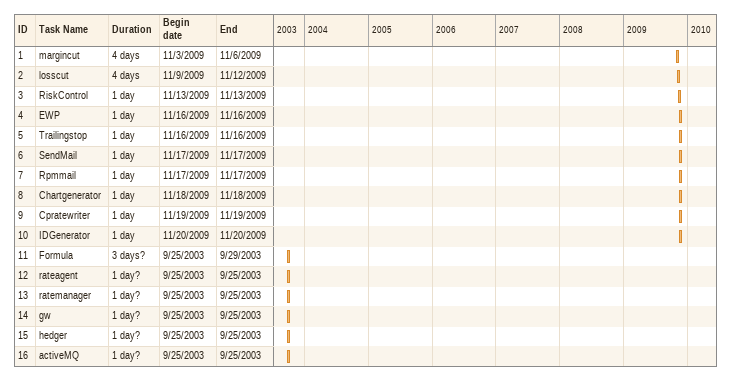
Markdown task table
| ID | Task | Duration | Start | Finish |
|---|---|---|---|---|
| 1 | margincut | 4d | 2009-11-03 | 2009-11-06 |
| 2 | losscut | 4d | 2009-11-09 | 2009-11-12 |
| 3 | RiskControl | 1d | 2009-11-13 | 2009-11-13 |
| 4 | EWP | 1d | 2009-11-16 | 2009-11-16 |
| 5 | Trailingstop | 1d | 2009-11-16 | 2009-11-16 |
| 6 | SendMail | 1d | 2009-11-17 | 2009-11-17 |
| 7 | Rpmmail | 1d | 2009-11-17 | 2009-11-17 |
| 8 | Chartgenerator | 1d | 2009-11-18 | 2009-11-18 |
| 9 | Cpratewriter | 1d | 2009-11-19 | 2009-11-19 |
| 10 | IDGenerator | 1d | 2009-11-20 | 2009-11-20 |
| 11 | Formula | 3d? | 2003-09-25 | 2003-09-29 |
| 12 | rateagent | 1d? | 2003-09-25 | 2003-09-25 |
| 13 | ratemanager | 1d? | 2003-09-25 | 2003-09-25 |
| 14 | gw | 1d? | 2003-09-25 | 2003-09-25 |
| 15 | hedger | 1d? | 2003-09-25 | 2003-09-25 |
| 16 | activeMQ | 1d? | 2003-09-25 | 2003-09-25 |
